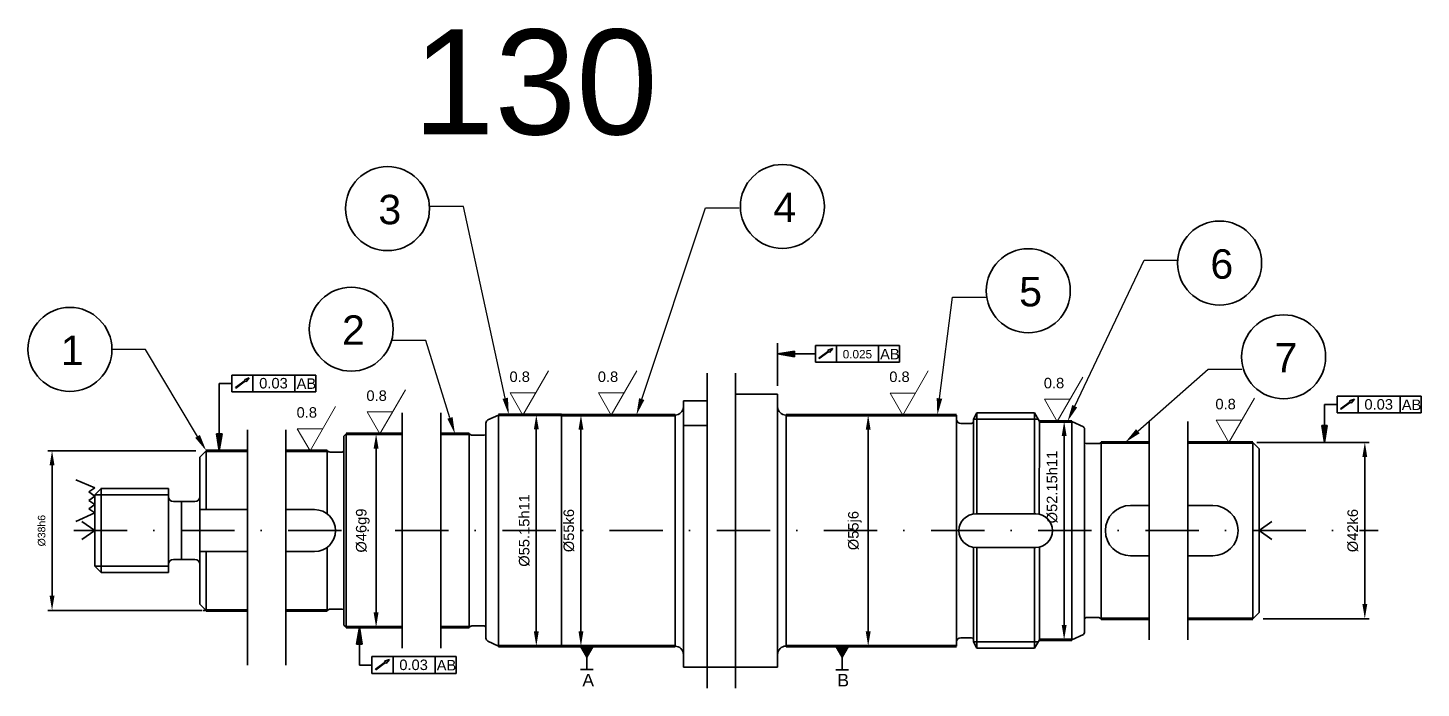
# Model space of a CAD drawing. Header units: millimetres. Extents: x 1335 to 6286, y 608 to 2939.
# Drawn here: x 5660 to 5991.6, y 2397.6 to 2554.8 of the extents above; entities that cross this region are included whole.
import ezdxf
from ezdxf import colors
from ezdxf.entities.mleader import LeaderData, LeaderLine
from ezdxf.math import Vec2, Vec3

# ---------------------------------------------------------------- set-up
doc = ezdxf.new("R2010")
doc.units = ezdxf.units.MM
doc.linetypes.add('CENTER', pattern=[50.8, 31.75, -6.35, 6.35, -6.35])
doc.linetypes.add('DASHDOT', pattern=[25.4, 12.7, -6.35, 0, -6.35])
for name, color, linetype, lineweight in [('01.1 CIĄG. Z PRZERWANIEM', 255, 'Amzigzag', 35), ('01.1 CIĄGŁA CIENKA', 255, 'Continuous', 35), ('01.2 CIĄGŁA GRUBA', 7, 'Continuous', 70), ('04.1 DŁ. K+K CIENKA', 255, 'DASHDOT', 35), ('odkuwka', 1, 'CENTER', 35)]:
    doc.layers.add(name, color=color, linetype=linetype, lineweight=lineweight)
doc.styles.get("Standard").update_dxf_attribs({"font": 'arial.ttf'})
doc.linetypes.add('Amzigzag', pattern='A,0.0001,[136,genltshp.shx,S=0.04,R=0,X=0,Y=0],-11', length=11.0001)
doc.dimstyles.new('AM_ISO$0', dxfattribs={"dimscale": 100, "dimtxt": 3.5, "dimasz": 3.5, "dimexe": 1, "dimexo": 1, "dimgap": 1.5, "dimtad": 1, "dimdsep": 46, "dimtxsty": 'Standard', "dimcen": 0, "dimclrd": 256, "dimclre": 256, "dimclrt": 2, "dimadec": 0, "dimazin": 2, "dimtp": 0.1, "dimtm": 0.1, "dimtfac": 0.71, "dimtmove": 0, "dimatfit": 3, "dimfxl": 1, "dimlwd": -1, "dimlwe": -1, "dimarcsym": 1})

# ---------------------------------------------------------------- blocks, each defined once
blk = doc.blocks.new('*D195')
at = {"layer": '01.1 CIĄGŁA CIENKA', "linetype": 'ByBlock', "transparency": 16777216}
for p, q in [((5952.51, 2456.09), (5979.18, 2456.09)), ((5978.18, 2452.59), (5978.18, 2417.6)), ((5954.01, 2414.1), (5979.18, 2414.1))]:
    blk.add_line(p, q, dxfattribs=at)
at = {"layer": '01.1 CIĄGŁA CIENKA', "transparency": 16777216}
for points in [[(5977.6, 2452.59), (5978.76, 2452.59), (5978.18, 2456.09)], [(5977.6, 2417.6), (5978.76, 2417.6), (5978.18, 2414.1)]]:
    blk.add_solid(points, dxfattribs=at)
at = {"layer": 'Defpoints', "color": 0, "transparency": 16777216}
for p in [(5951.51, 2456.09), (5953.01, 2414.1), (5978.18, 2414.1)]:
    blk.add_point(p, dxfattribs=at)
at = {"layer": '01.1 CIĄGŁA CIENKA', "color": 2, "transparency": 16777216, "insert": (5975.33, 2435.09), "char_height": 2.5, "attachment_point": 5, "rotation": 90}
blk.add_mtext('%%C42k6', dxfattribs=at)
blk = doc.blocks.new('*D196')
at = {"layer": '01.1 CIĄGŁA CIENKA', "linetype": 'ByBlock', "transparency": 16777216}
for p, q in [((5699.95, 2454.1), (5664.77, 2454.1)), ((5665.77, 2450.6), (5665.77, 2419.6)), ((5701.45, 2416.1), (5664.77, 2416.1))]:
    blk.add_line(p, q, dxfattribs=at)
at = {"layer": '01.1 CIĄGŁA CIENKA', "transparency": 16777216}
for points in [[(5665.19, 2450.6), (5666.36, 2450.6), (5665.77, 2454.1)], [(5665.19, 2419.6), (5666.36, 2419.6), (5665.77, 2416.1)]]:
    blk.add_solid(points, dxfattribs=at)
at = {"layer": 'Defpoints', "color": 0, "transparency": 16777216}
for p in [(5700.95, 2454.1), (5665.77, 2416.1), (5702.45, 2416.1)]:
    blk.add_point(p, dxfattribs=at)
at = {"layer": '01.1 CIĄGŁA CIENKA', "color": 2, "transparency": 16777216, "insert": (5663.31, 2435.08), "char_height": 2.5, "attachment_point": 5, "rotation": 90}
blk.add_mtext('{\\H0.71429x;%%C38h6}', dxfattribs=at)
blk = doc.blocks.new('*D197')
at = {"layer": '01.1 CIĄGŁA CIENKA', "linetype": 'ByBlock', "transparency": 16777216}
for p, q in [((5743.43, 2458.1), (5743.89, 2458.1)), ((5742.89, 2454.6), (5742.89, 2415.6)), ((5743.43, 2412.1), (5743.89, 2412.1))]:
    blk.add_line(p, q, dxfattribs=at)
at = {"layer": '01.1 CIĄGŁA CIENKA', "transparency": 16777216}
for points in [[(5742.3, 2454.6), (5743.47, 2454.6), (5742.89, 2458.1)], [(5742.3, 2415.6), (5743.47, 2415.6), (5742.89, 2412.1)]]:
    blk.add_solid(points, dxfattribs=at)
at = {"layer": 'Defpoints', "color": 0, "transparency": 16777216}
for p in [(5742.43, 2458.1), (5742.43, 2412.1), (5742.89, 2412.1)]:
    blk.add_point(p, dxfattribs=at)
at = {"layer": '01.1 CIĄGŁA CIENKA', "color": 2, "transparency": 16777216, "insert": (5739.72, 2435.1), "char_height": 2.5, "attachment_point": 5, "rotation": 90}
blk.add_mtext('%%C46g9', dxfattribs=at)
blk = doc.blocks.new('*D198')
at = {"layer": '01.1 CIĄGŁA CIENKA', "linetype": 'ByBlock', "transparency": 16777216}
for p, q in [((5773.02, 2462.67), (5782.01, 2462.67)), ((5781.01, 2459.17), (5781.01, 2411.1)), ((5773.02, 2407.6), (5782.01, 2407.6))]:
    blk.add_line(p, q, dxfattribs=at)
at = {"layer": '01.1 CIĄGŁA CIENKA', "transparency": 16777216}
for points in [[(5780.43, 2459.17), (5781.6, 2459.17), (5781.01, 2462.67)], [(5780.43, 2411.1), (5781.6, 2411.1), (5781.01, 2407.6)]]:
    blk.add_solid(points, dxfattribs=at)
at = {"layer": 'Defpoints', "color": 0, "transparency": 16777216}
for p in [(5772.02, 2462.67), (5772.02, 2407.6), (5781.01, 2407.6)]:
    blk.add_point(p, dxfattribs=at)
at = {"layer": '01.1 CIĄGŁA CIENKA', "color": 2, "transparency": 16777216, "insert": (5778.17, 2435.13), "char_height": 2.5, "attachment_point": 5, "rotation": 90}
blk.add_mtext('%%C55.15h11', dxfattribs=at)
blk = doc.blocks.new('*D199')
at = {"layer": '01.1 CIĄGŁA CIENKA', "linetype": 'ByBlock', "transparency": 16777216}
for p, q in [((5788.02, 2462.6), (5792.63, 2462.6)), ((5791.63, 2459.1), (5791.63, 2411.1)), ((5788.02, 2407.6), (5792.63, 2407.6))]:
    blk.add_line(p, q, dxfattribs=at)
at = {"layer": '01.1 CIĄGŁA CIENKA', "transparency": 16777216}
for points in [[(5791.05, 2459.1), (5792.22, 2459.1), (5791.63, 2462.6)], [(5791.05, 2411.1), (5792.22, 2411.1), (5791.63, 2407.6)]]:
    blk.add_solid(points, dxfattribs=at)
at = {"layer": 'Defpoints', "color": 0, "transparency": 16777216}
for p in [(5787.02, 2462.6), (5787.02, 2407.6), (5791.63, 2407.6)]:
    blk.add_point(p, dxfattribs=at)
at = {"layer": '01.1 CIĄGŁA CIENKA', "transparency": 16777216, "insert": (5788.79, 2435.09), "char_height": 2.5, "attachment_point": 5, "rotation": 90}
blk.add_mtext('%%C55k6', dxfattribs=at)
blk = doc.blocks.new('*D200')
at = {"layer": '01.1 CIĄGŁA CIENKA', "linetype": 'ByBlock', "transparency": 16777216}
for p, q in [((5859.73, 2462.59), (5858.99, 2462.59)), ((5859.99, 2459.09), (5859.99, 2411.09)), ((5860.73, 2407.59), (5858.99, 2407.59))]:
    blk.add_line(p, q, dxfattribs=at)
at = {"layer": '01.1 CIĄGŁA CIENKA', "transparency": 16777216}
for points in [[(5859.41, 2459.09), (5860.58, 2459.09), (5859.99, 2462.59)], [(5859.41, 2411.09), (5860.58, 2411.09), (5859.99, 2407.59)]]:
    blk.add_solid(points, dxfattribs=at)
at = {"layer": 'Defpoints', "color": 0, "transparency": 16777216}
for p in [(5860.73, 2462.59), (5859.99, 2407.59), (5861.73, 2407.59)]:
    blk.add_point(p, dxfattribs=at)
at = {"layer": '01.1 CIĄGŁA CIENKA', "color": 2, "transparency": 16777216, "insert": (5856.83, 2435.09), "char_height": 2.5, "attachment_point": 5, "rotation": 90}
blk.add_mtext('%%C55j6', dxfattribs=at)
blk = doc.blocks.new('*D201')
at = {"layer": '01.1 CIĄGŁA CIENKA', "linetype": 'ByBlock', "transparency": 16777216}
for p, q in [((5907.22, 2461.09), (5907.63, 2461.09)), ((5906.63, 2412.59), (5906.63, 2457.59)), ((5907.22, 2409.09), (5907.63, 2409.09))]:
    blk.add_line(p, q, dxfattribs=at)
at = {"layer": '01.1 CIĄGŁA CIENKA', "transparency": 16777216}
for points in [[(5906.05, 2457.59), (5907.21, 2457.59), (5906.63, 2461.09)], [(5906.05, 2412.59), (5907.21, 2412.59), (5906.63, 2409.09)]]:
    blk.add_solid(points, dxfattribs=at)
at = {"layer": 'Defpoints', "color": 0, "transparency": 16777216}
for p in [(5906.22, 2461.09), (5906.63, 2461.09), (5906.22, 2409.09)]:
    blk.add_point(p, dxfattribs=at)
at = {"layer": '01.1 CIĄGŁA CIENKA', "color": 2, "transparency": 16777216, "insert": (5903.78, 2445.45), "char_height": 3.5, "attachment_point": 5, "rotation": 90}
blk.add_mtext('{\\H0.71429x;%%C52.15h11}', dxfattribs=at)

msp = doc.modelspace()

# ---------------------------------------------------------------- hatches: boundary and pattern name
at = {"layer": '01.1 CIĄGŁA CIENKA'}
h = msp.add_hatch(color=256, dxfattribs=at)
h.dxf.hatch_style = 1
h.paths.add_polyline_path([(5838.434, 2477.141), (5842.432, 2476.477), (5842.432, 2477.145), (5842.432, 2477.813)])
h = msp.add_hatch(color=256, dxfattribs=at)
h.dxf.hatch_style = 1
h.paths.add_polyline_path([(5706.238, 2458.094), (5705.57, 2458.094), (5704.902, 2458.094), (5705.574, 2454.096)])
h = msp.add_hatch(color=256, dxfattribs=at)
h.dxf.hatch_style = 1
h.paths.add_polyline_path([(5968.585, 2456.087), (5969.249, 2460.086), (5968.581, 2460.086), (5967.913, 2460.086)])
h = msp.add_hatch(color=256, dxfattribs=at)
h.dxf.hatch_style = 1
h.paths.add_polyline_path([(5739.579, 2408.097), (5738.911, 2408.097), (5738.244, 2408.097), (5738.915, 2412.096)])
h = msp.add_hatch(color=256, dxfattribs=at)
h.dxf.hatch_style = 1
h.paths.add_polyline_path([(5791.522, 2407.596), (5793.022, 2404.998), (5794.522, 2407.596)])
h = msp.add_hatch(color=256, dxfattribs=at)
h.dxf.hatch_style = 1
h.paths.add_polyline_path([(5852.332, 2407.587), (5853.832, 2404.989), (5855.332, 2407.587)])

# ---------------------------------------------------------------- linework, layer by layer
at = {"layer": '01.1 CIĄG. Z PRZERWANIEM'}
for p, q in [((5821.695, 2397.596), (5821.695, 2472.578)), ((5828.434, 2472.578), (5828.434, 2397.596)), ((5926.888, 2409.087), (5926.888, 2461.087)), ((5936.052, 2461.087), (5936.052, 2409.087)), ((5712.268, 2403.096), (5712.268, 2459.096)), ((5721.432, 2459.096), (5721.432, 2403.096))]:
    msp.add_line(p, q, dxfattribs=at)
at = {"layer": '01.1 CIĄGŁA CIENKA'}
for p, q in [((5838.434, 2469.587), (5838.434, 2479.674)), ((5842.432, 2477.813), (5838.434, 2477.141)), ((5838.434, 2477.141), (5842.432, 2476.477)), ((5842.432, 2476.477), (5842.432, 2477.813)), ((5842.432, 2476.477), (5842.432, 2477.145)), ((5842.432, 2477.145), (5847.432, 2477.145)), ((5847.432, 2475.145), (5847.432, 2479.145)), ((5847.432, 2479.145), (5867.432, 2479.145)), ((5848.272, 2476.134), (5850.569, 2477.817)), ((5848.342, 2476.038), (5850.639, 2477.722)), ((5851.561, 2478.471), (5850.416, 2478.026)), ((5850.569, 2477.817), (5850.416, 2478.026)), ((5850.639, 2477.722), (5850.792, 2477.513)), ((5851.561, 2478.471), (5850.792, 2477.513)), ((5852.432, 2479.145), (5852.432, 2475.145)), ((5862.432, 2479.145), (5862.432, 2475.145)), ((5867.432, 2479.145), (5867.432, 2475.145)), ((5867.432, 2475.145), (5847.432, 2475.145)), ((5848.272, 2476.134), (5848.342, 2476.038)), ((5708.57, 2468.126), (5708.57, 2472.126)), ((5708.57, 2472.126), (5728.57, 2472.126)), ((5709.41, 2469.115), (5711.707, 2470.798)), ((5709.48, 2469.019), (5711.777, 2470.703)), ((5712.699, 2471.452), (5711.554, 2471.007)), ((5711.707, 2470.798), (5711.554, 2471.007)), ((5711.777, 2470.703), (5711.93, 2470.494)), ((5712.699, 2471.452), (5711.93, 2470.494)), ((5713.57, 2472.126), (5713.57, 2468.126)), ((5723.57, 2472.126), (5723.57, 2468.126)), ((5728.57, 2472.126), (5728.57, 2468.126)), ((5705.57, 2458.094), (5705.57, 2470.126)), ((5705.57, 2470.126), (5708.57, 2470.126)), ((5728.57, 2468.126), (5708.57, 2468.126)), ((5709.41, 2469.115), (5709.48, 2469.019)), ((5828.434, 2467.587), (5838.434, 2467.587)), ((5838.434, 2463.587), (5838.434, 2467.587)), ((5838.434, 2467.587), (5838.434, 2435.087)), ((5971.581, 2463.086), (5971.581, 2467.086)), ((5971.581, 2467.086), (5991.581, 2467.086)), ((5976.581, 2467.086), (5976.581, 2463.086)), ((5986.581, 2467.086), (5986.581, 2463.086)), ((5991.581, 2467.086), (5991.581, 2463.086)), ((5816.022, 2464.596), (5816.022, 2466.01)), ((5821.695, 2466.01), (5816.022, 2466.01)), ((5816.022, 2464.596), (5816.022, 2460.087)), ((5968.581, 2460.086), (5968.581, 2465.086)), ((5968.581, 2465.086), (5971.581, 2465.086)), ((5968.581, 2465.086), (5971.581, 2465.086)), ((5972.421, 2464.075), (5974.718, 2465.758)), ((5972.421, 2464.075), (5972.491, 2463.979)), ((5972.491, 2463.979), (5974.788, 2465.663)), ((5975.71, 2466.412), (5974.565, 2465.967)), ((5974.718, 2465.758), (5974.565, 2465.967)), ((5974.788, 2465.663), (5974.941, 2465.454)), ((5975.71, 2466.412), (5974.941, 2465.454)), ((5749.117, 2407.096), (5749.117, 2463.096)), ((5758.28, 2463.096), (5758.28, 2407.096)), ((5758.28, 2463.096), (5758.28, 2463.096)), ((5758.28, 2463.096), (5758.28, 2463.096)), ((5758.28, 2463.096), (5758.28, 2455.32)), ((5769.022, 2460.697), (5769.022, 2435.096)), ((5772.022, 2462.596), (5769.504, 2461.421)), ((5772.022, 2462.671), (5772.022, 2462.596)), ((5772.022, 2462.596), (5772.022, 2407.596)), ((5787.022, 2462.671), (5787.022, 2462.596)), ((5787.022, 2462.596), (5787.022, 2435.096)), ((5814.022, 2407.578), (5814.022, 2462.596)), ((5840.434, 2462.587), (5840.434, 2407.587)), ((5881.018, 2462.587), (5881.018, 2407.587)), ((5884.618, 2460.587), (5882.018, 2460.587)), ((5882.018, 2460.587), (5882.018, 2460.587)), ((5885.884, 2463.087), (5885.018, 2461.587)), ((5900.434, 2461.587), (5885.018, 2461.587)), ((5885.018, 2461.587), (5885.018, 2439.045)), ((5899.568, 2463.087), (5885.884, 2463.087)), ((5885.884, 2439.087), (5885.884, 2463.087)), ((5899.568, 2463.087), (5899.568, 2439.087)), ((5900.723, 2461.087), (5899.568, 2463.087)), ((5900.712, 2438.994), (5900.723, 2461.087)), ((5911.207, 2459.794), (5908.434, 2461.087)), ((5908.434, 2461.087), (5908.434, 2435.087)), ((5991.581, 2463.086), (5971.581, 2463.086)), ((5706.238, 2458.094), (5704.902, 2458.094)), ((5704.902, 2458.094), (5705.574, 2454.096)), ((5706.238, 2458.094), (5705.57, 2458.094)), ((5705.574, 2454.096), (5706.238, 2458.094)), ((5735.746, 2458.096), (5735.246, 2457.596)), ((5735.246, 2457.596), (5735.246, 2435.096)), ((5735.746, 2458.096), (5735.746, 2435.096)), ((5749.117, 2458.096), (5749.117, 2458.096)), ((5765.434, 2457.856), (5765.022, 2458.096)), ((5765.022, 2458.096), (5765.022, 2412.096)), ((5768.622, 2457.796), (5765.645, 2457.796)), ((5816.022, 2460.087), (5816.022, 2435.096)), ((5816.022, 2460.087), (5821.695, 2460.087)), ((5911.434, 2435.087), (5911.434, 2459.438)), ((5969.249, 2460.086), (5967.913, 2460.086)), ((5967.913, 2460.086), (5968.585, 2456.087)), ((5969.249, 2460.086), (5968.581, 2460.086)), ((5968.585, 2456.087), (5969.249, 2460.086)), ((5702.454, 2454.096), (5700.954, 2452.596)), ((5702.454, 2454.096), (5702.454, 2440.096)), ((5731.657, 2453.856), (5731.246, 2454.096)), ((5731.246, 2439.096), (5731.246, 2454.096)), ((5734.846, 2453.796), (5731.868, 2453.796)), ((5911.834, 2455.787), (5914.811, 2455.787)), ((5915.022, 2455.847), (5915.434, 2456.087)), ((5915.434, 2456.087), (5915.434, 2414.087)), ((5951.506, 2456.087), (5953.006, 2454.587)), ((5951.506, 2456.087), (5951.562, 2435.087)), ((5953.006, 2435.087), (5953.006, 2454.587)), ((5700.954, 2440.096), (5700.954, 2452.596)), ((5675.93, 2445.285), (5671.431, 2447.211)), ((5675.93, 2447.077), (5675.93, 2447.077)), ((5674.56, 2444.285), (5675.93, 2445.285)), ((5675.93, 2443.285), (5674.56, 2444.285)), ((5677.45, 2445.133), (5675.95, 2443.633)), ((5677.413, 2445.096), (5693.454, 2445.096)), ((5677.45, 2445.133), (5677.45, 2435.133)), ((5693.454, 2445.096), (5693.454, 2435.096)), ((5693.454, 2443.183), (5693.454, 2444.15)), ((5674.56, 2442.285), (5675.93, 2443.285)), ((5675.93, 2441.285), (5674.56, 2442.285)), ((5674.56, 2440.285), (5675.93, 2441.285)), ((5675.95, 2443.633), (5675.95, 2435.133)), ((5675.95, 2443.633), (5693.454, 2443.633)), ((5694.654, 2441.983), (5699.754, 2441.983)), ((5699.754, 2441.983), (5696.554, 2441.983)), ((5696.554, 2441.983), (5696.554, 2435.096)), ((5926.888, 2441.087), (5922.434, 2441.087)), ((5942.006, 2441.087), (5936.052, 2441.087)), ((5671.431, 2437.278), (5675.93, 2439.285)), ((5675.95, 2435.087), (5672.884, 2437.245)), ((5675.93, 2439.285), (5674.56, 2440.285)), ((5712.268, 2440.096), (5700.954, 2440.096)), ((5700.954, 2435.096), (5700.954, 2440.096)), ((5728.246, 2440.096), (5721.432, 2440.096)), ((5899.857, 2439.087), (5885.595, 2439.087)), ((5953.017, 2435.095), (5956.089, 2437.245)), ((5675.95, 2435.087), (5672.878, 2432.936)), ((5675.95, 2426.633), (5675.95, 2435.133)), ((5677.45, 2425.133), (5677.45, 2435.133)), ((5693.454, 2425.096), (5693.454, 2435.096)), ((5696.554, 2428.208), (5696.554, 2435.096)), ((5700.954, 2435.096), (5700.954, 2430.096)), ((5735.246, 2412.596), (5735.246, 2435.096)), ((5735.746, 2412.096), (5735.746, 2435.096)), ((5769.022, 2409.495), (5769.022, 2435.096)), ((5787.022, 2407.596), (5787.022, 2435.096)), ((5816.022, 2402.605), (5816.022, 2435.096)), ((5838.434, 2402.587), (5838.434, 2435.087)), ((5908.434, 2409.087), (5908.434, 2435.087)), ((5911.434, 2435.087), (5911.434, 2410.736)), ((5951.506, 2414.087), (5951.562, 2435.087)), ((5953.006, 2435.087), (5953.006, 2415.587)), ((5953.017, 2435.095), (5956.083, 2432.936)), ((5731.246, 2431.096), (5731.246, 2415.996)), ((5885.018, 2408.587), (5885.018, 2431.129)), ((5899.857, 2431.087), (5885.595, 2431.087)), ((5885.884, 2431.087), (5885.884, 2407.087)), ((5899.568, 2407.087), (5899.568, 2431.087)), ((5900.744, 2431.186), (5900.723, 2409.087)), ((5694.654, 2428.208), (5699.754, 2428.208)), ((5699.754, 2428.208), (5696.554, 2428.208)), ((5712.268, 2430.096), (5700.954, 2430.096)), ((5700.954, 2430.096), (5700.954, 2417.596)), ((5702.454, 2416.096), (5702.454, 2430.096)), ((5728.246, 2430.096), (5721.432, 2430.096)), ((5922.434, 2429.087), (5926.888, 2429.087)), ((5936.052, 2429.087), (5942.006, 2429.087)), ((5677.45, 2425.133), (5675.95, 2426.633)), ((5675.95, 2426.633), (5693.454, 2426.596)), ((5677.45, 2425.133), (5693.454, 2425.096)), ((5693.454, 2427.008), (5693.454, 2426.041)), ((5702.454, 2416.096), (5700.954, 2417.596)), ((5702.454, 2416.096), (5701.623, 2416.096)), ((5731.657, 2416.336), (5731.246, 2416.096)), ((5734.846, 2416.396), (5731.868, 2416.396)), ((5911.834, 2414.387), (5914.811, 2414.387)), ((5915.022, 2414.327), (5915.434, 2414.087)), ((5951.506, 2414.087), (5953.006, 2415.587)), ((5735.746, 2412.096), (5735.246, 2412.596)), ((5738.244, 2408.097), (5738.915, 2412.096)), ((5738.915, 2412.096), (5739.579, 2408.097)), ((5765.434, 2412.336), (5765.022, 2412.096)), ((5768.622, 2412.396), (5765.645, 2412.396)), ((5739.579, 2408.097), (5738.244, 2408.097)), ((5739.579, 2408.097), (5738.911, 2408.097)), ((5738.911, 2408.097), (5738.911, 2403.097)), ((5772.022, 2407.596), (5769.504, 2408.77)), ((5772.022, 2407.521), (5787.022, 2407.521)), ((5790.522, 2407.596), (5795.522, 2407.596)), ((5791.522, 2407.596), (5793.022, 2404.998)), ((5794.522, 2407.596), (5793.022, 2404.998)), ((5851.332, 2407.587), (5856.332, 2407.587)), ((5852.332, 2407.587), (5853.832, 2404.989)), ((5855.332, 2407.587), (5853.832, 2404.989)), ((5884.618, 2409.587), (5882.018, 2409.587)), ((5882.018, 2409.587), (5882.018, 2409.587)), ((5900.434, 2408.587), (5885.018, 2408.587)), ((5900.434, 2408.587), (5885.018, 2408.587)), ((5885.884, 2407.087), (5885.018, 2408.587)), ((5900.723, 2409.087), (5899.568, 2407.087)), ((5911.207, 2410.38), (5908.434, 2409.087)), ((5741.911, 2401.097), (5741.911, 2405.097)), ((5741.911, 2405.097), (5761.911, 2405.097)), ((5746.041, 2404.424), (5744.896, 2403.979)), ((5745.048, 2403.77), (5744.896, 2403.979)), ((5746.041, 2404.424), (5745.271, 2403.466)), ((5746.911, 2405.097), (5746.911, 2401.097)), ((5756.911, 2405.097), (5756.911, 2401.097)), ((5761.911, 2405.097), (5761.911, 2401.097)), ((5793.022, 2404.998), (5793.022, 2401.998)), ((5816.022, 2405.578), (5816.022, 2402.587)), ((5838.434, 2406.587), (5838.434, 2402.587)), ((5853.832, 2404.989), (5853.832, 2401.989)), ((5899.568, 2407.087), (5885.884, 2407.087)), ((5738.911, 2403.097), (5741.911, 2403.097)), ((5761.911, 2401.097), (5741.911, 2401.097)), ((5742.752, 2402.087), (5745.048, 2403.77)), ((5742.752, 2402.087), (5742.822, 2401.991)), ((5742.822, 2401.991), (5745.119, 2403.674)), ((5745.119, 2403.674), (5745.271, 2403.466)), ((5794.522, 2401.998), (5791.522, 2401.998)), ((5821.695, 2402.605), (5816.022, 2402.605)), ((5816.022, 2402.605), (5831.022, 2402.605)), ((5828.434, 2402.605), (5838.434, 2402.605)), ((5855.332, 2401.989), (5852.332, 2401.989))]:
    msp.add_line(p, q, dxfattribs=at)
at = {"layer": '01.1 CIĄGŁA CIENKA', "linetype": 'Continuous', "lineweight": 20}
for p, q in [((5777.842, 2462.596), (5783.904, 2473.096)), ((5798.854, 2462.596), (5804.916, 2473.096)), ((5868.216, 2462.587), (5874.278, 2473.087)), ((5904.996, 2461.087), (5911.058, 2471.587)), ((5743.79, 2458.096), (5749.852, 2468.596)), ((5774.811, 2467.846), (5777.842, 2462.596)), ((5780.873, 2467.846), (5774.811, 2467.846)), ((5795.823, 2467.846), (5798.854, 2462.596)), ((5801.885, 2467.846), (5795.823, 2467.846)), ((5865.185, 2467.837), (5868.216, 2462.587)), ((5871.247, 2467.837), (5865.185, 2467.837)), ((5727.173, 2454.096), (5733.235, 2464.596)), ((5901.965, 2466.337), (5904.996, 2461.087)), ((5908.027, 2466.337), (5901.965, 2466.337)), ((5945.83, 2456.087), (5951.892, 2466.587)), ((5740.759, 2463.346), (5743.79, 2458.096)), ((5746.821, 2463.346), (5740.759, 2463.346)), ((5942.799, 2461.337), (5945.83, 2456.087)), ((5948.861, 2461.337), (5942.799, 2461.337)), ((5724.142, 2459.346), (5727.173, 2454.096)), ((5730.204, 2459.346), (5724.142, 2459.346))]:
    msp.add_line(p, q, dxfattribs=at)
at = {"layer": '01.1 CIĄGŁA CIENKA', "color": 136, "linetype": 'Continuous', "lineweight": 20, "true_color": 0x008080}
for points in [[(5777.842, 2462.596), (5777.834, 2462.596)], [(5798.854, 2462.596), (5798.846, 2462.596)], [(5868.216, 2462.587), (5868.208, 2462.587)], [(5762.336, 2458.096), (5762.328, 2458.096)], [(5727.173, 2454.096), (5727.164, 2454.096)], [(5945.83, 2456.087), (5945.822, 2456.087)]]:
    msp.add_lwpolyline(points, dxfattribs=at)
at = {"layer": '01.1 CIĄGŁA CIENKA'}
for centre in [(5745.603, 2511.727), (5839.583, 2512.238), (5943.605, 2498.765), (5898.094, 2492.177), (5736.955, 2483.034), (5670.015, 2478.213), (5958.861, 2476.457)]:
    msp.add_circle(centre, 10, dxfattribs=at)
for centre, radius, start, end in [((5814.022, 2464.596), 2, 270, 360), ((5840.434, 2464.587), 2, 180, 270), ((5770.013, 2460.561), 1, 120.59961, 172.17505), ((5882.018, 2461.587), 1, 180, 270), ((5884.618, 2460.987), 0.4, 270, 360), ((5765.645, 2458.196), 0.4, 238.22906, 270), ((5768.622, 2458.196), 0.4, 270, 360), ((5910.496, 2459.09), 1, 20.35419, 44.68482), ((5731.868, 2454.196), 0.4, 238.22906, 270), ((5734.846, 2454.196), 0.4, 270, 360), ((5911.834, 2456.187), 0.4, 180, 270), ((5914.811, 2456.187), 0.4, 270, 301.77094), ((5694.654, 2443.183), 1.2, 180, 270), ((5699.754, 2443.183), 1.2, 270.00002, 0), ((5922.434, 2435.087), 6, 90, 180), ((5942.006, 2435.087), 6, 0, 90), ((5728.246, 2435.096), 5, 0, 90), ((5885.595, 2435.087), 4, 90, 180), ((5899.857, 2435.087), 4, 0, 90), ((5728.246, 2435.096), 5, 270, 360), ((5885.595, 2435.087), 4, 180, 270), ((5899.857, 2435.087), 4, 270, 0), ((5922.434, 2435.087), 6, 180, 270), ((5942.006, 2435.087), 6, 270, 0), ((5694.654, 2427.008), 1.2, 90, 180), ((5699.754, 2427.008), 1.2, 360, 89.99998), ((5731.868, 2415.996), 0.4, 90, 121.77094), ((5734.846, 2415.996), 0.4, 0, 90), ((5911.834, 2413.987), 0.4, 90, 180), ((5914.811, 2413.987), 0.4, 58.22906, 90), ((5765.645, 2411.996), 0.4, 90, 121.77094), ((5768.622, 2411.996), 0.4, 0, 90), ((5910.496, 2411.083), 1, 315.31518, 339.64581), ((5770.013, 2409.631), 1, 187.82495, 239.40039), ((5814.022, 2405.578), 2, 0, 90), ((5840.434, 2405.587), 2, 90, 180), ((5882.018, 2408.587), 1, 90, 180), ((5884.618, 2409.187), 0.4, 0, 90)]:
    msp.add_arc(centre, radius, start, end, dxfattribs=at)
at = {"layer": '01.2 CIĄGŁA GRUBA'}
for p, q in [((5787.022, 2462.671), (5772.022, 2462.671)), ((5787.022, 2462.596), (5814.022, 2462.596)), ((5881.018, 2462.587), (5840.434, 2462.587)), ((5908.434, 2461.087), (5900.723, 2461.087)), ((5749.117, 2458.096), (5735.746, 2458.096)), ((5765.022, 2458.096), (5758.28, 2458.096)), ((5702.454, 2454.096), (5712.268, 2454.096)), ((5721.432, 2454.096), (5731.246, 2454.096)), ((5926.888, 2456.087), (5915.434, 2456.087)), ((5951.506, 2456.071), (5936.052, 2456.087)), ((5702.454, 2416.064), (5712.268, 2416.064)), ((5721.432, 2416.096), (5731.246, 2416.096)), ((5926.888, 2414.087), (5915.434, 2414.087)), ((5951.506, 2414.103), (5936.052, 2414.087)), ((5749.116, 2412.096), (5735.746, 2412.096)), ((5765.022, 2412.096), (5758.28, 2412.096)), ((5772.022, 2407.596), (5812.022, 2407.596)), ((5814.022, 2407.578), (5812.022, 2407.596)), ((5842.434, 2407.587), (5840.434, 2407.587)), ((5881.018, 2407.587), (5842.434, 2407.587)), ((5908.434, 2409.087), (5900.723, 2409.087))]:
    msp.add_line(p, q, dxfattribs=at)
at = {"layer": '04.1 DŁ. K+K CIENKA'}
msp.add_line((5670.95, 2435.087), (5981.362, 2435.087), dxfattribs=at)

# ---------------------------------------------------------------- texts
at = {"layer": '01.1 CIĄGŁA CIENKA', "attachment_point": 1}
for s, width, gutter_width, insert, char_height in [('3', 6.92921, 1, (5743.427, 2515.012), 7), ('4', 6.92921, 1, (5837.407, 2515.523), 7), ('6', 6.92921, 1, (5941.428, 2502.05), 7), ('5', 6.92921, 1, (5895.917, 2495.462), 7), ('2', 6.92921, 1, (5734.779, 2486.319), 7), ('1', 6.92921, 1, (5667.839, 2481.498), 7), ('0.025', 10, 12.5, (5853.932, 2478.078), 2), ('AB', 5, 12.5, (5862.827, 2478.345), 2.5), ('7', 6.92921, 1, (5956.684, 2479.742), 7), ('0.03', 10, 12.5, (5715.07, 2471.426), 2.5), ('AB', 5, 12.5, (5723.965, 2471.326), 2.5), ('0.8', 6.23728, 12.5, (5774.636, 2472.966), 2.5), ('0.8', 6.23728, 12.5, (5795.648, 2472.966), 2.5), ('0.8', 6.23728, 12.5, (5865.01, 2472.957), 2.5), ('0.8', 6.23728, 12.5, (5901.789, 2471.457), 2.5), ('0.8', 6.23728, 12.5, (5740.584, 2468.466), 2.5), ('0.8', 6.23728, 12.5, (5723.966, 2464.466), 2.5), ('0.8', 6.23728, 12.5, (5942.624, 2466.457), 2.5), ('0.03', 10, 12.5, (5978.081, 2466.386), 2.5), ('AB', 5, 12.5, (5986.976, 2466.286), 2.5), ('0.03', 10, 12.5, (5748.411, 2404.397), 2.5), ('AB', 5, 12.5, (5757.306, 2404.297), 2.5), ('A', 4, 12.5, (5791.968, 2401), 3), ('B', 4, 12.5, (5852.649, 2400.991), 3)]:
    msp.add_mtext_dynamic_manual_height_columns(s, width=width, gutter_width=gutter_width, heights=[0], dxfattribs=dict(at, insert=insert, char_height=char_height))
at = {"layer": 'odkuwka', "insert": (5751.655, 2554.378), "char_height": 25, "attachment_point": 1}
msp.add_mtext_dynamic_manual_height_columns('130', width=57.69407, gutter_width=1, heights=[0], dxfattribs=at)

# ---------------------------------------------------------------- dimensions: what is measured, and where the dimension line sits
at = {"layer": '01.1 CIĄGŁA CIENKA'}
dim = msp.add_aligned_dim(p1=(5772.022, 2462.671), p2=(5772.022, 2407.596), distance=8.992, text='%%C55.15h11', dimstyle='AM_ISO$0', override={"dimscale": 1, "dimtxt": 2.5, "dimtdec": 3}, dxfattribs=at)
dim.commit()
dim.dimension.update_dxf_attribs({"geometry": '*D198', "text_midpoint": (5778.168, 2435.133)})
for base, p1, p2, text, override, picture, middle in [((5791.633, 2407.596), (5787.022, 2462.596), (5787.022, 2407.596), '%%C<>k6', {"dimscale": 1, "dimtxt": 2.5, "dimclrt": 256, "dimtdec": 3}, '*D199', (5791.633, 2435.087)), ((5906.629, 2461.087), (5906.216, 2409.087), (5906.216, 2461.087), '{\\H0.71429x;%%C<>.15h11}', {"dimscale": 1, "dimtdec": 3}, '*D201', (5906.629, 2445.449)), ((5665.772, 2416.096), (5700.954, 2454.096), (5702.454, 2416.096), '{\\H0.71429x;%%C38h6}', {"dimscale": 1, "dimtxt": 2.5, "dimse2": 0, "dimtdec": 3}, '*D196', (5665.772, 2435.08)), ((5978.18, 2414.103), (5951.506, 2456.087), (5953.006, 2414.103), '%%C42k6', {"dimscale": 1, "dimtxt": 2.5, "dimtdec": 3}, '*D195', (5978.18, 2435.095))]:
    dim = msp.add_linear_dim(base=base, p1=p1, p2=p2, angle=90, text=text, dimstyle='AM_ISO$0', override=override, dxfattribs=at)
    dim.commit()
    dim.dimension.update_dxf_attribs({"geometry": picture, "text_midpoint": middle, "dimtype": 160})
for base, p1, p2, text, picture, middle in [((5859.993, 2407.587), (5860.726, 2462.587), (5861.726, 2407.587), '%%C<>j6', '*D200', (5856.829, 2435.087)), ((5742.885, 2412.096), (5742.431, 2458.096), (5742.431, 2412.096), '%%C<>g9', '*D197', (5739.722, 2435.096))]:
    dim = msp.add_linear_dim(base=base, p1=p1, p2=p2, angle=90, text=text, dimstyle='AM_ISO$0', override={"dimscale": 1, "dimtxt": 2.5, "dimtdec": 3}, dxfattribs=at)
    dim.commit()
    dim.dimension.update_dxf_attribs({"geometry": picture, "text_midpoint": middle})

# ---------------------------------------------------------------- leaders
ml = msp.add_multileader_mtext('Standard', dxfattribs=at)
ml.set_content('', color=256)
ml.set_leader_properties()
ml.build(insert=Vec2(0, 0))
ctx = ml.context
ctx.base_point, ctx.plane_origin = Vec3(5751.681, 2512.234), Vec3(5774.47, 2462.671)
ctx.text_align_type = 2
notes = []
notes.append((ctx, [(0, (1, 1, 0), (5763.681, 2512.234), (-1, 0), 8, [(0, [(5774.47, 2462.671)], 0, [])])]))
ctx.mtext.insert, ctx.mtext.alignment, ctx.mtext.flow_direction = Vec3(5753.681, 2514.234), 3, 5
ml = msp.add_multileader_mtext('Standard', dxfattribs=at)
ml.set_content('', color=256)
ml.set_leader_properties()
ml.build(insert=Vec2(0, 0))
ctx = ml.context
ctx.base_point, ctx.plane_origin = Vec3(5829.251, 2511.877), Vec3(5804.832, 2462.596)
notes.append((ctx, [(0, (1, 1, 0), (5821.251, 2511.877), (1, 0), 8, [(0, [(5804.832, 2462.596)], 0, [])])]))
ctx.mtext.insert, ctx.mtext.flow_direction = Vec3(5831.251, 2513.877), 5
ml = msp.add_multileader_mtext('Standard', dxfattribs=at)
ml.set_content('', color=256)
ml.set_leader_properties()
ml.build(insert=Vec2(0, 0))
ctx = ml.context
ctx.base_point, ctx.plane_origin = Vec3(5933.707, 2499.485), Vec3(5907.423, 2461.087)
notes.append((ctx, [(0, (1, 1, 0), (5925.707, 2499.485), (1, 0), 8, [(0, [(5907.423, 2461.087)], 0, [])])]))
ctx.mtext.insert, ctx.mtext.flow_direction = Vec3(5935.707, 2501.485), 5
ml = msp.add_multileader_mtext('Standard', dxfattribs=at)
ml.set_content('', color=256)
ml.set_leader_properties()
ml.build(insert=Vec2(0, 0))
ctx = ml.context
ctx.base_point, ctx.plane_origin = Vec3(5888.028, 2490.642), Vec3(5876.449, 2462.587)
notes.append((ctx, [(0, (1, 1, 0), (5880.028, 2490.642), (1, 0), 8, [(0, [(5876.449, 2462.587)], 0, [])])]))
ctx.mtext.insert, ctx.mtext.flow_direction = Vec3(5890.028, 2492.642), 5
ml = msp.add_multileader_mtext('Standard', dxfattribs=at)
ml.set_content('', color=256)
ml.set_leader_properties()
ml.build(insert=Vec2(0, 0))
ctx = ml.context
ctx.base_point, ctx.plane_origin = Vec3(5676.015, 2478.213), Vec3(5702.454, 2454.096)
ctx.text_align_type = 2
notes.append((ctx, [(0, (1, 1, 0), (5688.015, 2478.213), (-1, 0), 8, [(0, [(5702.454, 2454.096)], 0, [])])]))
ctx.mtext.insert, ctx.mtext.alignment, ctx.mtext.flow_direction = Vec3(5678.015, 2480.213), 3, 5
ml = msp.add_multileader_mtext('Standard', dxfattribs=at)
ml.set_content('', color=256)
ml.set_leader_properties()
ml.build(insert=Vec2(0, 0))
ctx = ml.context
ctx.base_point, ctx.plane_origin = Vec3(5742.741, 2480.313), Vec3(5761.651, 2458.096)
ctx.text_align_type = 2
notes.append((ctx, [(0, (1, 1, 0), (5754.741, 2480.313), (-1, 0), 8, [(0, [(5761.651, 2458.096)], 0, [])])]))
ctx.mtext.insert, ctx.mtext.alignment, ctx.mtext.flow_direction = Vec3(5744.741, 2482.313), 3, 5
ml = msp.add_multileader_mtext('Standard', dxfattribs=at)
ml.set_content('', color=256)
ml.set_leader_properties()
ml.build(insert=Vec2(0, 0))
ctx = ml.context
ctx.base_point, ctx.plane_origin = Vec3(5948.914, 2473.523), Vec3(5921.161, 2456.087)
notes.append((ctx, [(0, (1, 1, 0), (5940.914, 2473.523), (1, 0), 8, [(0, [(5921.161, 2456.087)], 0, [])])]))
ctx.mtext.insert, ctx.mtext.flow_direction = Vec3(5950.914, 2475.523), 5
for ctx, leaders in notes:
    for number, flags, end, landing, length, lines in leaders:
        leader = LeaderData()
        leader.index, (leader.has_last_leader_line, leader.has_dogleg_vector, leader.attachment_direction) = number, flags
        leader.last_leader_point, leader.dogleg_vector, leader.dogleg_length = Vec3(end), Vec3(landing), length
        for number, points, colour, breaks in lines:
            line = LeaderLine()
            line.index, line.vertices, line.color, line.breaks = number, Vec3.list(points), colors.encode_raw_color(colour), breaks
            leader.lines.append(line)
        ctx.leaders.append(leader)

doc.saveas('drawing.dxf')
